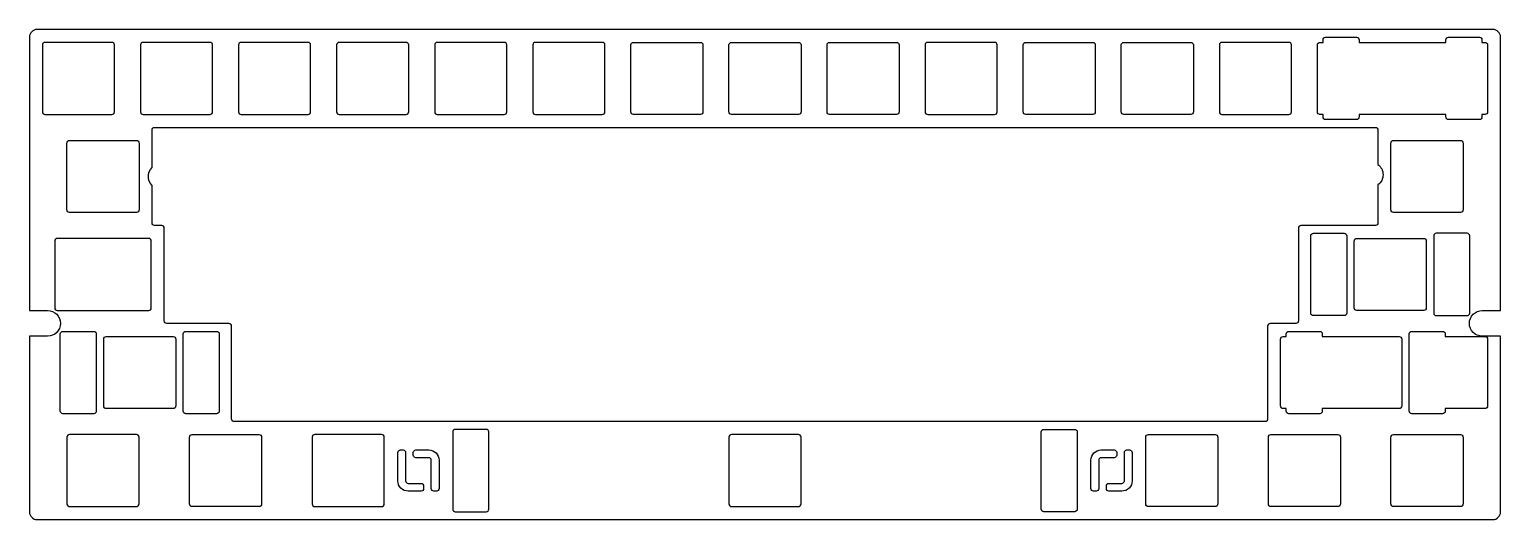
# Model space of a CAD drawing. Header units: millimetres. Extents: x -143 to 143, y -48 to 48.
import ezdxf

# ---------------------------------------------------------------- set-up
doc = ezdxf.new("R2010")
doc.units = ezdxf.units.MM
doc.layers.get('0').update_dxf_attribs({"linetype": 'CONTINUOUS'})

msp = doc.modelspace()

# ---------------------------------------------------------------- linework, layer by layer
for points in [[(142.87, -46.12), (142.87, -11.99), (139.32, -11.99, -1), (139.32, -6.99), (142.87, -6.99), (142.87, 46.13, 0.414213), (141.37, 47.63), (99.41, 47.63), (-141.37, 47.63, 0.414214), (-142.87, 46.13), (-142.87, -6.99), (-139.34, -6.99, -1), (-139.34, -11.99), (-142.87, -11.99), (-142.87, -46.12, 0.414214), (-141.37, -47.62), (141.37, -47.62, 0.414214)], [(139.26, 45.61), (139.26, 45.11), (139.85, 45.11, -0.414214), (140.35, 44.61), (140.35, 31.61, -0.414214), (139.85, 31.11), (139.26, 31.11), (139.26, 30.61, -0.414214), (138.76, 30.11), (132.76, 30.11, -0.414214), (132.26, 30.61), (132.26, 31.11), (115.39, 31.11), (115.39, 30.61, -0.414214), (114.89, 30.11), (108.89, 30.11, -0.414214), (108.39, 30.61), (108.39, 31.11), (107.8, 31.11, -0.414214), (107.3, 31.61), (107.3, 44.61, -0.414214), (107.8, 45.11), (108.39, 45.11), (108.39, 45.61, -0.414214), (108.89, 46.11), (114.89, 46.11, -0.414214), (115.39, 45.61), (115.39, 45.11), (132.26, 45.11), (132.26, 45.61, -0.414214), (132.76, 46.11), (138.76, 46.11, -0.414214)], [(-126.35, 44.61, 0.414214), (-126.85, 45.11), (-139.85, 45.11, 0.414214), (-140.35, 44.61), (-140.35, 31.61, 0.414214), (-139.85, 31.11), (-126.85, 31.11, 0.414214), (-126.35, 31.61)], [(-120.8, 45.11, 0.414214), (-121.3, 44.61), (-121.3, 31.61, 0.414214), (-120.8, 31.11), (-107.8, 31.11, 0.414214), (-107.3, 31.61), (-107.3, 44.61, 0.414214), (-107.8, 45.11)], [(-102.25, 31.61, 0.414214), (-101.75, 31.11), (-88.75, 31.11, 0.414214), (-88.25, 31.61), (-88.25, 44.61, 0.414214), (-88.75, 45.11), (-101.75, 45.11, 0.414214), (-102.25, 44.61)], [(-69.7, 31.11, 0.414214), (-69.2, 31.61), (-69.2, 44.61, 0.414214), (-69.7, 45.11), (-82.7, 45.11, 0.414214), (-83.2, 44.61), (-83.2, 31.61, 0.414214), (-82.7, 31.11)], [(-50.65, 31.11, 0.414214), (-50.15, 31.61), (-50.15, 44.61, 0.414214), (-50.65, 45.11), (-63.65, 45.11, 0.414214), (-64.15, 44.61), (-64.15, 31.61, 0.414214), (-63.65, 31.11)], [(-44.6, 45.11, 0.414214), (-45.1, 44.61), (-45.1, 31.61, 0.414214), (-44.6, 31.11), (-31.6, 31.11, 0.414214), (-31.1, 31.61), (-31.1, 44.61, 0.414214), (-31.6, 45.11)], [(-12.55, 31.11), (-25.55, 31.11, -0.414214), (-26.05, 31.61), (-26.05, 44.61, -0.414214), (-25.55, 45.11), (-12.55, 45.11, -0.414214), (-12.05, 44.61), (-12.05, 31.61, -0.414214)], [(-7, 31.61), (-7, 44.61, -0.414214), (-6.5, 45.11), (6.5, 45.11, -0.414214), (7, 44.61), (7, 31.61, -0.414214), (6.5, 31.11), (-6.5, 31.11, -0.414214)], [(12.05, 31.61), (12.05, 44.61, -0.414214), (12.55, 45.11), (25.55, 45.11, -0.414214), (26.05, 44.61), (26.05, 31.61, -0.414214), (25.55, 31.11), (12.55, 31.11, -0.414214)], [(31.6, 45.11, 0.414214), (31.1, 44.61), (31.1, 31.61, 0.414214), (31.6, 31.11), (44.6, 31.11, 0.414214), (45.1, 31.61), (45.1, 44.61, 0.414214), (44.6, 45.11)], [(63.65, 31.11), (50.65, 31.11, -0.414214), (50.15, 31.61), (50.15, 44.61, -0.414214), (50.65, 45.11), (63.65, 45.11, -0.414214), (64.15, 44.61), (64.15, 31.61, -0.414214)], [(83.2, 44.61), (83.2, 31.61, -0.414214), (82.7, 31.11), (69.7, 31.11, -0.414214), (69.2, 31.61), (69.2, 44.61, -0.414214), (69.7, 45.11), (82.7, 45.11, -0.414214)], [(101.75, 31.11, 0.414214), (102.25, 31.61), (102.25, 44.61, 0.414214), (101.75, 45.11), (88.75, 45.11, 0.414214), (88.25, 44.61), (88.25, 31.61, 0.414214), (88.75, 31.11)], [(-116.68, -9.02), (-116.68, 9.03, 0.414214), (-117.18, 9.53), (-118.56, 9.53, -0.414214), (-119.06, 10.03), (-119.06, 17.31, -0.407653), (-119.06, 20.8), (-119.06, 28.08, -0.414214), (-118.56, 28.58), (118.56, 28.58, -0.414214), (119.06, 28.08), (119.06, 21.39, -0.496091), (119.06, 17.41), (119.06, 10.03, -0.414214), (118.56, 9.53), (104.11, 9.53, 0.414214), (103.61, 9.03), (103.61, -9.02, -0.414214), (103.11, -9.52), (98.13, -9.52, 0.414214), (97.63, -10.02), (97.63, -28.07, -0.414214), (97.13, -28.57), (-103.11, -28.57, -0.414214), (-103.61, -28.07), (-103.61, -10.02, 0.414214), (-104.11, -9.52), (-116.18, -9.52, -0.414214)], [(-135.59, 12.56), (-135.59, 25.56, -0.414214), (-135.09, 26.06), (-122.09, 26.06, -0.414214), (-121.59, 25.56), (-121.59, 12.56, -0.414214), (-122.09, 12.06), (-135.09, 12.06, -0.414214)], [(135.59, 25.56), (135.59, 12.56, -0.414214), (135.09, 12.06), (122.09, 12.06, -0.414214), (121.59, 12.56), (121.59, 25.56, -0.414214), (122.09, 26.06), (135.09, 26.06, -0.414214)], [(-119.21, 6.51, 0.414214), (-119.71, 7.01), (-137.47, 7.01, 0.414214), (-137.97, 6.51), (-137.97, -6.49, 0.414214), (-137.47, -6.99), (-119.71, -6.99, 0.414214), (-119.21, -6.49)], [(113.01, 7.51), (113.01, -7.49, -0.414214), (112.51, -7.99), (106.51, -7.99, -0.414214), (106.01, -7.49), (106.01, 7.51, -0.414214), (106.51, 8.01), (112.51, 8.01, -0.414214)], [(128.44, 6.51), (128.44, -6.49, -0.414214), (127.94, -6.99), (114.94, -6.99, -0.414214), (114.44, -6.49), (114.44, 6.51, -0.414214), (114.94, 7.01), (127.94, 7.01, -0.414214)], [(136.88, 7.51, 0.414214), (136.38, 8.01), (130.38, 8.01, 0.414214), (129.88, 7.51), (129.88, -7.49, 0.414214), (130.38, -7.99), (136.38, -7.99, 0.414214), (136.88, -7.49)], [(-129.88, -11.54), (-129.88, -26.54, -0.414214), (-130.38, -27.04), (-136.38, -27.04, -0.414214), (-136.88, -26.54), (-136.88, -11.54, -0.414214), (-136.38, -11.04), (-130.38, -11.04, -0.414214)], [(-106.01, -11.54), (-106.01, -26.54, -0.414214), (-106.51, -27.04), (-112.51, -27.04, -0.414214), (-113.01, -26.54), (-113.01, -11.54, -0.414214), (-112.51, -11.04), (-106.51, -11.04, -0.414214)], [(108.24, -11.54), (108.24, -12.04), (123.18, -12.04, -0.414214), (123.68, -12.54), (123.68, -25.54, -0.414214), (123.18, -26.04), (108.24, -26.04), (108.24, -26.54, -0.414214), (107.74, -27.04), (101.74, -27.04, -0.414214), (101.24, -26.54), (101.24, -26.04), (100.66, -26.04, -0.414214), (100.16, -25.54), (100.16, -12.54, -0.414214), (100.66, -12.04), (101.24, -12.04), (101.24, -11.54, -0.414214), (101.74, -11.04), (107.74, -11.04, -0.414214)], [(132.12, -11.54), (132.12, -12.04), (139.85, -12.04, -0.414214), (140.35, -12.54), (140.35, -25.54, -0.414214), (139.85, -26.04), (132.12, -26.04), (132.12, -26.54, -0.414214), (131.62, -27.04), (125.62, -27.04, -0.414214), (125.12, -26.54), (125.12, -11.54, -0.414214), (125.62, -11.04), (131.62, -11.04, -0.414214)], [(-128.44, -25.54), (-128.44, -12.54, -0.414214), (-127.94, -12.04), (-114.94, -12.04, -0.414214), (-114.44, -12.54), (-114.44, -25.54, -0.414214), (-114.94, -26.04), (-127.94, -26.04, -0.414214)], [(-135.09, -31.09, 0.414214), (-135.59, -31.59), (-135.59, -44.59, 0.414214), (-135.09, -45.09), (-122.09, -45.09, 0.414214), (-121.59, -44.59), (-121.59, -31.59, 0.414214), (-122.09, -31.09)], [(-97.77, -31.59), (-97.77, -44.59, -0.414214), (-98.27, -45.09), (-111.27, -45.09, -0.414214), (-111.77, -44.59), (-111.77, -31.59, -0.414214), (-111.27, -31.09), (-98.27, -31.09, -0.414214)], [(-87.46, -31.09, 0.414214), (-87.96, -31.59), (-87.96, -44.59, 0.414214), (-87.46, -45.09), (-74.46, -45.09, 0.414214), (-73.96, -44.59), (-73.96, -31.59, 0.414214), (-74.46, -31.09)], [(-60.65, -45.59, 0.414214), (-60.15, -46.09), (-54.15, -46.09, 0.414214), (-53.65, -45.59), (-53.65, -30.59, 0.414214), (-54.15, -30.09), (-60.15, -30.09, 0.414214), (-60.65, -30.59)], [(-7, -44.59, 0.414214), (-6.5, -45.09), (6.5, -45.09, 0.414214), (7, -44.59), (7, -31.59, 0.414214), (6.5, -31.09), (-6.5, -31.09, 0.414214), (-7, -31.59)], [(53.65, -45.59), (53.65, -30.59, -0.414214), (54.15, -30.09), (60.15, -30.09, -0.414214), (60.65, -30.59), (60.65, -45.59, -0.414214), (60.15, -46.09), (54.15, -46.09, -0.414214)], [(87.46, -45.09), (74.46, -45.09, -0.414214), (73.96, -44.59), (73.96, -31.59, -0.414214), (74.46, -31.09), (87.46, -31.09, -0.414214), (87.96, -31.59), (87.96, -44.59, -0.414214)], [(111.28, -45.09), (98.28, -45.09, -0.414214), (97.78, -44.59), (97.78, -31.59, -0.414214), (98.28, -31.09), (111.28, -31.09, -0.414214), (111.78, -31.59), (111.78, -44.59, -0.414214)], [(135.09, -45.09), (122.09, -45.09, -0.414214), (121.59, -44.59), (121.59, -31.59, -0.414214), (122.09, -31.09), (135.09, -31.09, -0.414214), (135.59, -31.59), (135.59, -44.59, -0.414214)], [(-66.81, -42.09), (-69.31, -42.09, -0.414214), (-71.31, -40.09), (-71.31, -34.59, -0.414214), (-70.81, -34.09), (-70.31, -34.09, -0.414214), (-69.81, -34.59), (-69.81, -40.09, 0.414214), (-69.31, -40.59), (-66.81, -40.59, -0.414214), (-66.31, -41.09), (-66.31, -41.59, -0.414214)], [(-63.31, -36.09), (-63.31, -41.59, -0.414214), (-63.81, -42.09), (-64.31, -42.09, -0.414214), (-64.81, -41.59), (-64.81, -36.09, 0.414214), (-65.31, -35.59), (-67.81, -35.59, -0.414214), (-68.31, -35.09), (-68.31, -34.59, -0.414214), (-67.81, -34.09), (-65.31, -34.09, -0.414214)], [(63.31, -41.59), (63.31, -36.09, -0.414214), (65.31, -34.09), (67.81, -34.09, -0.414214), (68.31, -34.59), (68.31, -35.09, -0.414214), (67.81, -35.59), (65.31, -35.59, 0.414214), (64.81, -36.09), (64.81, -41.59, -0.414214), (64.31, -42.09), (63.81, -42.09, -0.414214)], [(69.31, -42.09), (66.81, -42.09, -0.414214), (66.31, -41.59), (66.31, -41.09, -0.414214), (66.81, -40.59), (69.31, -40.59, 0.414214), (69.81, -40.09), (69.81, -34.59, -0.414214), (70.31, -34.09), (70.81, -34.09, -0.414214), (71.31, -34.59), (71.31, -40.09, -0.414214)]]:
    msp.add_lwpolyline(points, format="xyb", close=True)

doc.saveas('drawing.dxf')
